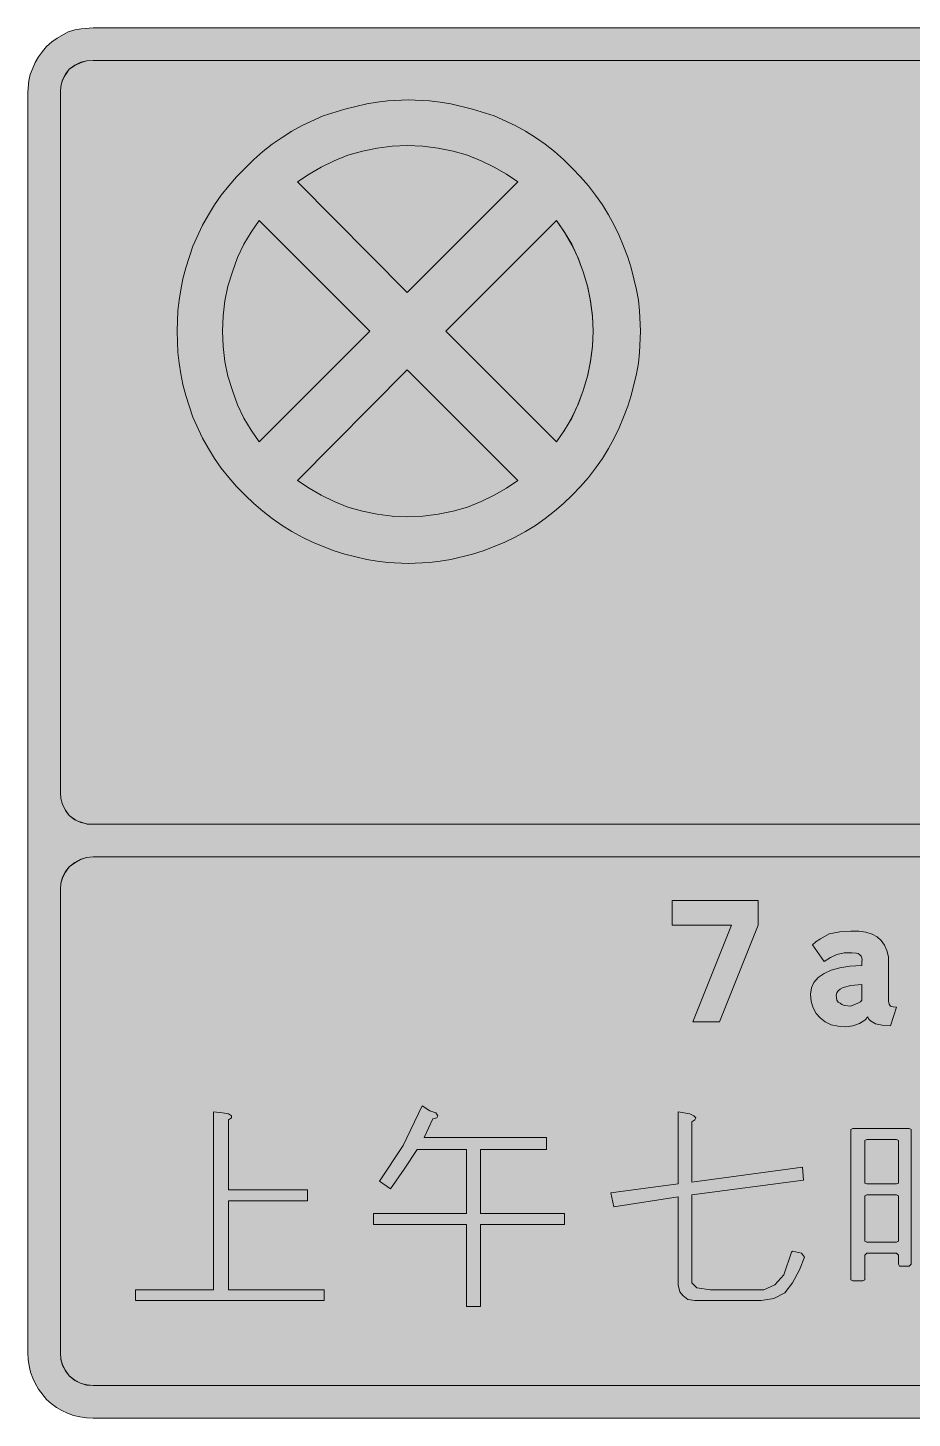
# Model space of a CAD drawing. Header units: metres. Extents: x 74 to 496, y 9 to 263.
# Drawn here: x 73.6 to 234.7, y 9.4 to 262.6 of the extents above; entities that cross this region are included whole.
import ezdxf

# ---------------------------------------------------------------- set-up
doc = ezdxf.new("R2010")
doc.units = ezdxf.units.M
for name, color, linetype, true_color in [('FILL_BLACK_000000', 7, 'Continuous', 0x000000), ('FILL_PINK_E1E1E1', 7, 'Continuous', 0xe1e1e1), ('FILL_WHITE_FFFFFF', 7, 'Continuous', 0xffffff), ('FILL_YELLOW_FFFF00', 7, 'Continuous', 0xffff00)]:
    doc.layers.add(name, color=color, linetype=linetype, true_color=true_color)

msp = doc.modelspace()

# ---------------------------------------------------------------- hatches: boundary and pattern name
at = {"layer": 'FILL_BLACK_000000', "true_color": 0x000000}
h = msp.add_hatch(color=7, dxfattribs=at)
h.dxf.hatch_style = 1
h.paths.add_polyline_path([(74.52, 255.24), (74.99, 256.31), (75.58, 257.35), (76.27, 258.33), (77.04, 259.2), (77.99, 260.05), (78.95, 260.75), (81, 261.9), (82.18, 262.24), (83.32, 262.46), (85.5, 262.62), (484.02, 262.62), (486.11, 262.46), (487.23, 262.24), (488.34, 261.9), (490.39, 260.75), (491.35, 260.05), (492.3, 259.2), (493.08, 258.33), (493.78, 257.35), (495, 255.24), (495.34, 254.13), (495.56, 253.01), (495.72, 250.92), (495.72, 21.24), (495.66, 20.04), (495.49, 18.88), (495.21, 17.76), (494.82, 16.67), (494.33, 15.63), (493.75, 14.63), (492.3, 12.78), (491.45, 12.01), (490.53, 11.33), (489.54, 10.75), (488.5, 10.26), (487.42, 9.87), (486.3, 9.59), (485.17, 9.42), (484.02, 9.36), (85.5, 9.36), (84.29, 9.42), (83.11, 9.59), (81.97, 9.87), (80.86, 10.26), (79.81, 10.75), (78.82, 11.33), (77.89, 12.01), (77.04, 12.78), (75.59, 14.63), (75.01, 15.63), (74.52, 16.67), (74.13, 17.76), (73.85, 18.88), (73.68, 20.04), (73.62, 21.24), (73.62, 250.92), (73.8, 253.01), (74.08, 254.13), (74.52, 255.24)])
h.paths.add_polyline_path([(486.09, 117.88), (487.16, 118.38), (488.16, 119.16), (488.87, 120.14), (489.37, 121.16), (489.68, 122.22), (489.78, 123.3), (489.78, 250.92), (489.78, 250.99), (489.78, 251.1), (489.78, 251.46), (489.78, 252), (489.42, 253.08), (488.86, 254.14), (488.16, 255.06), (487.16, 255.84), (486.09, 256.34), (485.02, 256.6), (484.02, 256.68), (85.5, 256.68), (84.32, 256.58), (83.2, 256.27), (82.16, 255.77), (81.18, 255.06), (80.47, 254.16), (79.96, 253.12), (79.66, 252.02), (79.56, 250.92), (79.56, 123.3), (79.66, 122.22), (79.96, 121.16), (80.47, 120.14), (81.18, 119.16), (82.18, 118.38), (83.27, 117.88), (84.39, 117.62), (85.5, 117.54), (484.02, 117.54), (485.02, 117.62), (486.09, 117.88)], flags=16)
h.paths.add_polyline_path([(84.32, 111.47), (83.2, 111.1), (82.16, 110.54), (81.18, 109.8), (80.47, 108.93), (79.96, 107.93), (79.66, 106.84), (79.56, 105.66), (79.56, 21.24), (79.66, 20.06), (79.96, 18.97), (80.47, 17.97), (81.18, 17.1), (82.16, 16.29), (83.2, 15.73), (84.32, 15.4), (85.5, 15.3), (484.02, 15.3), (485.12, 15.4), (486.22, 15.73), (487.26, 16.29), (488.16, 17.1), (488.87, 17.97), (489.37, 18.97), (489.68, 20.06), (489.78, 21.24), (489.78, 105.66), (489.68, 106.74), (489.37, 107.8), (488.87, 108.82), (488.16, 109.8), (487.17, 110.56), (486.69, 110.86), (486.18, 111.06), (485.03, 111.46), (484.02, 111.6), (85.5, 111.6), (84.32, 111.47)], flags=16)
h = msp.add_hatch(color=7, dxfattribs=at)
h.dxf.hatch_style = 1
h.paths.add_polyline_path([(182.91, 193.7), (182.16, 191.7), (181.36, 189.76), (180.44, 187.86), (179.42, 186), (178.29, 184.18), (177.06, 182.42), (175.73, 180.71), (174.31, 179.07), (172.8, 177.48), (171.21, 175.97), (169.57, 174.55), (167.86, 173.22), (166.1, 171.99), (164.28, 170.86), (162.42, 169.84), (160.52, 168.92), (158.58, 168.12), (156.58, 167.37), (154.62, 166.75), (150.66, 165.78), (148.74, 165.44), (146.79, 165.22), (142.92, 165.06), (139.21, 165.22), (137.28, 165.44), (135.36, 165.78), (131.4, 166.75), (129.44, 167.37), (127.44, 168.12), (125.5, 168.92), (123.6, 169.84), (121.74, 170.86), (119.93, 171.99), (118.16, 173.22), (116.45, 174.55), (114.81, 175.97), (113.22, 177.48), (111.66, 179.07), (110.21, 180.71), (108.87, 182.42), (107.64, 184.18), (106.51, 186), (105.47, 187.86), (103.68, 191.7), (102.4, 195.66), (101.88, 197.62), (101.52, 199.62), (101.18, 201.54), (100.96, 203.49), (100.8, 207.36), (100.96, 211.07), (101.18, 213), (101.52, 214.92), (101.88, 216.92), (102.4, 218.88), (103.68, 222.84), (105.47, 226.68), (106.51, 228.54), (107.64, 230.35), (108.87, 232.12), (110.21, 233.83), (111.66, 235.47), (113.22, 237.06), (114.81, 238.62), (116.45, 240.07), (118.16, 241.41), (119.93, 242.64), (121.74, 243.77), (123.6, 244.81), (127.44, 246.6), (131.4, 247.81), (135.36, 248.76), (137.28, 249.1), (139.21, 249.32), (142.92, 249.48), (146.79, 249.32), (148.74, 249.1), (150.66, 248.76), (154.62, 247.81), (158.58, 246.6), (162.42, 244.81), (164.28, 243.77), (166.1, 242.64), (167.86, 241.41), (169.57, 240.07), (171.21, 238.62), (172.8, 237.06), (174.31, 235.47), (175.73, 233.83), (177.06, 232.12), (178.29, 230.35), (179.42, 228.54), (180.44, 226.68), (181.36, 224.78), (182.16, 222.84), (182.91, 220.84), (183.53, 218.88), (184.5, 214.92), (184.84, 213), (185.06, 211.07), (185.22, 207.36), (185.06, 203.49), (184.84, 201.54), (184.5, 199.62), (183.53, 195.66), (182.91, 193.7)])
h.paths.add_polyline_path([(156.22, 238.39), (153.72, 239.4), (151.09, 240.14), (148.37, 240.7), (145.57, 241.07), (142.74, 241.2), (140.01, 241.07), (137.27, 240.7), (134.56, 240.14), (131.94, 239.4), (129.44, 238.39), (127.08, 237.24), (124.85, 235.96), (122.76, 234.54), (142.74, 214.38), (162.9, 234.54), (160.81, 235.96), (158.58, 237.24), (156.22, 238.39)], flags=16)
h.paths.add_polyline_path([(110.88, 218.16), (110.07, 215.56), (109.51, 212.89), (109.18, 210.16), (109.08, 207.36), (109.18, 204.56), (109.51, 201.82), (110.07, 199.16), (110.88, 196.56), (111.82, 193.96), (112.97, 191.54), (114.3, 189.3), (115.74, 187.2), (135.9, 207.36), (115.74, 227.52), (114.3, 225.42), (112.97, 223.18), (111.82, 220.76), (110.88, 218.16)], flags=16)
h.paths.add_polyline_path([(171.45, 189.42), (172.78, 191.77), (173.93, 194.21), (174.87, 196.74), (175.61, 199.34), (176.15, 201.98), (176.47, 204.66), (176.58, 207.36), (176.47, 210.06), (176.15, 212.74), (175.61, 215.38), (174.87, 217.98), (173.93, 220.51), (172.78, 222.95), (171.45, 225.3), (169.92, 227.52), (149.76, 207.36), (169.92, 187.2), (171.45, 189.42)], flags=16)
h.paths.add_polyline_path([(122.76, 180.18), (124.85, 178.76), (127.08, 177.48), (129.44, 176.33), (131.94, 175.32), (134.56, 174.58), (137.27, 174.01), (140.01, 173.65), (142.74, 173.52), (145.57, 173.65), (148.37, 174.01), (151.09, 174.58), (153.72, 175.32), (156.22, 176.33), (158.58, 177.48), (160.81, 178.76), (162.9, 180.18), (142.74, 200.34), (122.76, 180.18)], flags=16)
h = msp.add_hatch(color=7, dxfattribs=at)
h.dxf.hatch_style = 1
h.paths.add_polyline_path([(199.62, 81.54), (194.76, 81.54), (201.78, 99.18), (190.98, 99.18), (190.98, 103.68), (206.64, 103.68), (206.64, 99.18), (199.62, 81.54)])
h = msp.add_hatch(color=7, dxfattribs=at)
h.dxf.hatch_style = 1
h.paths.add_polyline_path([(219.98, 81.04), (218.89, 81.55), (217.98, 82.26), (217.24, 83.06), (216.67, 84.08), (216.31, 85.27), (216.18, 86.58), (216.35, 87.73), (216.83, 88.74), (217.62, 89.62), (218.7, 90.36), (219.95, 90.96), (221.51, 91.42), (223.38, 91.7), (225.54, 91.8), (225.54, 92.52), (225.61, 92.88), (225.54, 93.24), (225.43, 93.51), (225.18, 93.78), (224.9, 93.99), (224.59, 94.09), (223.74, 94.14), (222.32, 94.11), (221.02, 93.8), (219.82, 93.25), (218.7, 92.52), (216.54, 95.58), (217.25, 96.19), (218, 96.7), (219.6, 97.56), (221.51, 97.96), (223.56, 98.1), (225.02, 98.08), (226.3, 97.9), (227.4, 97.55), (228.33, 97.04), (229.09, 96.37), (229.69, 95.54), (230.12, 94.56), (230.4, 93.42), (230.4, 85.32), (230.51, 84.8), (230.76, 84.42), (231.23, 84.26), (231.84, 84.24), (230.76, 80.82), (229.27, 80.93), (228.06, 81.18), (227.14, 81.74), (226.82, 82.07), (226.62, 82.44), (226.08, 81.85), (225.11, 81.27), (223.91, 80.82), (222.66, 80.64), (221.25, 80.74), (219.98, 81.04)])
h.paths.add_polyline_path([(222.12, 87.79), (221.61, 87.53), (221.24, 87.22), (220.99, 86.84), (220.86, 86.4), (221.02, 85.48), (221.24, 85.16), (221.58, 84.96), (221.91, 84.72), (222.37, 84.55), (223.56, 84.42), (224.82, 84.96), (225.31, 85.23), (225.54, 85.5), (225.54, 88.38), (223.54, 88.17), (222.12, 87.79)], flags=16)
h = msp.add_hatch(color=7, dxfattribs=at)
h.dxf.hatch_style = 1
h.paths.add_polyline_path([(136.62, 44.64), (136.62, 46.62), (153.54, 46.62), (153.54, 58.32), (144.54, 58.32), (142.2, 54.72), (139.68, 51.12), (137.7, 52.56), (142.02, 59.04), (145.44, 66.24), (146.88, 65.34), (147.96, 64.98), (148.32, 64.44), (148.14, 64.08), (147.42, 63.9), (145.8, 60.48), (168.12, 60.48), (168.12, 58.32), (156.06, 58.32), (156.06, 46.62), (171.36, 46.62), (171.36, 44.64), (156.06, 44.64), (156.06, 29.7), (153.54, 29.7), (153.54, 44.64), (136.62, 44.64)])
h = msp.add_hatch(color=7, dxfattribs=at)
h.dxf.hatch_style = 1
h.paths.add_polyline_path([(93.24, 32.76), (107.46, 32.76), (107.46, 65.16), (109.08, 64.98), (110.16, 64.8), (110.7, 64.44), (110.7, 64.08), (110.16, 63.72), (110.16, 50.94), (124.56, 50.94), (124.56, 48.96), (110.16, 48.96), (110.16, 32.76), (127.62, 32.76), (127.62, 30.78), (93.24, 30.78), (93.24, 32.76)])
h = msp.add_hatch(color=7, dxfattribs=at)
h.dxf.hatch_style = 1
h.paths.add_polyline_path([(193.86, 30.96), (192.96, 31.68), (192.42, 32.4), (192.06, 33.66), (192.06, 49.68), (180.36, 47.88), (179.82, 50.4), (192.06, 52.02), (192.06, 65.16), (194.22, 64.8), (194.94, 64.44), (195.3, 64.08), (195.12, 63.72), (194.58, 63.36), (194.58, 52.38), (214.74, 55.08), (214.92, 52.74), (194.58, 50.04), (194.58, 34.02), (195.48, 33.12), (198, 32.76), (207.72, 32.76), (209.7, 33.66), (211.32, 35.46), (212.76, 39.6), (212.94, 39.78), (214.56, 39.42), (215.1, 38.7), (214.2, 36.36), (212.94, 34.02), (211.5, 32.22), (209.52, 31.14), (207.18, 30.78), (195.12, 30.78), (193.86, 30.96)])
h = msp.add_hatch(color=7, dxfattribs=at)
h.dxf.hatch_style = 1
h.paths.add_polyline_path([(232.38, 37.08), (232.2, 37.44), (232.2, 39.06), (231.84, 39.42), (226.44, 39.42), (226.08, 39.06), (226.08, 34.56), (225.72, 34.38), (223.92, 34.38), (223.56, 34.56), (223.56, 61.92), (223.92, 62.1), (234.18, 62.1), (234.54, 61.92), (234.54, 37.44), (234.18, 37.08), (232.38, 37.08)])
h.paths.add_polyline_path([(232.2, 49.86), (231.84, 50.04), (226.44, 50.04), (226.08, 49.86), (226.08, 41.58), (226.44, 41.4), (231.84, 41.4), (232.2, 41.58), (232.2, 49.86)], flags=16)
h.paths.add_polyline_path([(232.2, 52.2), (232.2, 59.94), (231.84, 60.12), (226.44, 60.12), (226.08, 59.94), (226.08, 52.2), (226.44, 52.02), (231.84, 52.02), (232.2, 52.2)], flags=16)
at = {"layer": 'FILL_PINK_E1E1E1', "true_color": 0xe1e1e1}
h = msp.add_hatch(color=7, dxfattribs=at)
h.dxf.hatch_style = 1
h.paths.add_polyline_path([(124.85, 235.96), (127.08, 237.24), (129.44, 238.39), (131.94, 239.4), (134.56, 240.14), (137.27, 240.7), (140.01, 241.07), (142.74, 241.2), (145.57, 241.07), (148.37, 240.7), (151.09, 240.14), (153.72, 239.4), (156.22, 238.39), (158.58, 237.24), (160.81, 235.96), (162.9, 234.54), (142.74, 214.38), (122.76, 234.54), (124.85, 235.96)])
h = msp.add_hatch(color=7, dxfattribs=at)
h.dxf.hatch_style = 1
h.paths.add_polyline_path([(135.9, 207.36), (115.74, 187.2), (114.3, 189.3), (112.97, 191.54), (111.82, 193.96), (110.88, 196.56), (110.07, 199.16), (109.51, 201.82), (109.18, 204.56), (109.08, 207.36), (109.18, 210.16), (109.51, 212.89), (110.07, 215.56), (110.88, 218.16), (111.82, 220.76), (112.97, 223.18), (114.3, 225.42), (115.74, 227.52), (135.9, 207.36)])
h = msp.add_hatch(color=7, dxfattribs=at)
h.dxf.hatch_style = 1
h.paths.add_polyline_path([(149.76, 207.36), (169.92, 227.52), (171.36, 225.42), (172.69, 223.18), (173.84, 220.76), (174.78, 218.16), (175.59, 215.56), (176.15, 212.89), (176.48, 210.16), (176.58, 207.36), (176.48, 204.56), (176.15, 201.82), (175.59, 199.16), (174.78, 196.56), (173.84, 193.96), (172.69, 191.54), (171.36, 189.3), (169.92, 187.2), (149.76, 207.36)])
h = msp.add_hatch(color=7, dxfattribs=at)
h.dxf.hatch_style = 1
h.paths.add_polyline_path([(160.81, 178.76), (158.58, 177.48), (156.22, 176.33), (153.72, 175.32), (151.09, 174.58), (148.36, 174.01), (145.57, 173.65), (142.74, 173.52), (140.01, 173.65), (137.27, 174.01), (134.56, 174.58), (131.94, 175.32), (129.44, 176.33), (127.08, 177.48), (124.85, 178.76), (122.76, 180.18), (142.74, 200.34), (162.9, 180.18), (160.81, 178.76)])
at = {"layer": 'FILL_WHITE_FFFFFF', "true_color": 0xffffff}
h = msp.add_hatch(color=7, dxfattribs=at)
h.dxf.hatch_style = 1
h.paths.add_polyline_path([(485.02, 111.5), (486.09, 111.17), (487.16, 110.61), (488.16, 109.8), (488.87, 108.82), (489.38, 107.8), (489.68, 106.74), (489.78, 105.66), (489.78, 21.24), (489.68, 20.14), (489.38, 19.03), (488.87, 18), (488.16, 17.1), (487.16, 16.29), (486.09, 15.73), (485.02, 15.4), (484.02, 15.3), (85.5, 15.3), (84.42, 15.41), (83.34, 15.66), (82.19, 16.24), (81.18, 17.1), (80.48, 18.02), (79.92, 19.08), (79.61, 20.16), (79.56, 21.24), (79.56, 105.66), (79.66, 106.74), (79.97, 107.8), (80.47, 108.82), (81.18, 109.8), (82.18, 110.61), (83.27, 111.17), (84.39, 111.5), (85.5, 111.6), (484.02, 111.6), (485.02, 111.5)])
at = {"layer": 'FILL_YELLOW_FFFF00', "true_color": 0xffff00}
h = msp.add_hatch(color=7, dxfattribs=at)
h.dxf.hatch_style = 1
h.paths.add_polyline_path([(79.66, 252), (79.97, 253.06), (80.47, 254.08), (81.18, 255.06), (82.18, 255.84), (83.27, 256.34), (84.39, 256.6), (85.5, 256.68), (484.02, 256.68), (485.03, 256.63), (485.61, 256.53), (486.18, 256.32), (486.69, 256.12), (487.17, 255.82), (488.16, 255.06), (488.86, 254.14), (489.42, 253.08), (489.74, 252), (489.78, 250.92), (489.78, 123.3), (489.74, 122.22), (489.42, 121.14), (488.86, 120.08), (488.16, 119.16), (487.17, 118.39), (486.69, 118.1), (486.18, 117.9), (485.61, 117.69), (485.03, 117.58), (484.02, 117.54), (85.5, 117.54), (84.42, 117.58), (83.34, 117.9), (82.72, 118.1), (82.19, 118.39), (81.18, 119.16), (80.48, 120.08), (79.92, 121.14), (79.61, 122.22), (79.56, 123.3), (79.56, 250.92), (79.66, 252)])

# ---------------------------------------------------------------- linework, layer by layer
at = {"layer": 'FILL_BLACK_000000', "lineweight": 0, "true_color": 0x000000}
for points in [[(484.02, 9.36), (85.5, 9.36), (84.29, 9.42), (83.11, 9.59), (81.97, 9.87), (80.86, 10.26), (79.81, 10.75), (78.82, 11.33), (77.89, 12.01), (77.04, 12.78), (75.59, 14.63), (75.01, 15.63), (74.52, 16.67), (74.13, 17.76), (73.85, 18.88), (73.68, 20.04), (73.62, 21.24), (73.62, 250.92), (73.8, 253.01), (74.08, 254.13), (74.52, 255.24), (74.99, 256.31), (75.58, 257.35), (76.27, 258.33), (77.04, 259.2), (77.99, 260.05), (78.95, 260.75), (81, 261.9), (82.18, 262.24), (83.32, 262.46), (85.5, 262.62), (484.02, 262.62)], [(484.02, 256.68), (85.5, 256.68), (84.32, 256.58), (83.2, 256.27), (82.16, 255.77), (81.18, 255.06), (80.47, 254.16), (79.96, 253.12), (79.66, 252.02), (79.56, 250.92), (79.56, 123.3), (79.66, 122.22), (79.96, 121.16), (80.47, 120.14), (81.18, 119.16), (82.18, 118.38), (83.27, 117.88), (84.39, 117.62), (85.5, 117.54), (484.02, 117.54)], [(484.02, 111.6), (85.5, 111.6), (84.32, 111.47), (83.2, 111.1), (82.16, 110.54), (81.18, 109.8), (80.47, 108.93), (79.96, 107.93), (79.66, 106.84), (79.56, 105.66), (79.56, 21.24), (79.66, 20.06), (79.96, 18.97), (80.47, 17.97), (81.18, 17.1), (82.16, 16.29), (83.2, 15.73), (84.32, 15.4), (85.5, 15.3), (484.02, 15.3)]]:
    msp.add_lwpolyline(points, dxfattribs=at)
for points in [[(182.91, 193.7), (182.16, 191.7), (181.36, 189.76), (180.44, 187.86), (179.42, 186), (178.29, 184.18), (177.06, 182.42), (175.73, 180.71), (174.31, 179.07), (172.8, 177.48), (171.21, 175.97), (169.57, 174.55), (167.86, 173.22), (166.1, 171.99), (164.28, 170.86), (162.42, 169.84), (160.52, 168.92), (158.58, 168.12), (156.58, 167.37), (154.62, 166.75), (150.66, 165.78), (148.74, 165.44), (146.79, 165.22), (142.92, 165.06), (139.21, 165.22), (137.28, 165.44), (135.36, 165.78), (131.4, 166.75), (129.44, 167.37), (127.44, 168.12), (125.5, 168.92), (123.6, 169.84), (121.74, 170.86), (119.93, 171.99), (118.16, 173.22), (116.45, 174.55), (114.81, 175.97), (113.22, 177.48), (111.66, 179.07), (110.21, 180.71), (108.87, 182.42), (107.64, 184.18), (106.51, 186), (105.47, 187.86), (103.68, 191.7), (102.4, 195.66), (101.88, 197.62), (101.52, 199.62), (101.18, 201.54), (100.96, 203.49), (100.8, 207.36), (100.96, 211.07), (101.18, 213), (101.52, 214.92), (101.88, 216.92), (102.4, 218.88), (103.68, 222.84), (105.47, 226.68), (106.51, 228.54), (107.64, 230.35), (108.87, 232.12), (110.21, 233.83), (111.66, 235.47), (113.22, 237.06), (114.81, 238.62), (116.45, 240.07), (118.16, 241.41), (119.93, 242.64), (121.74, 243.77), (123.6, 244.81), (127.44, 246.6), (131.4, 247.81), (135.36, 248.76), (137.28, 249.1), (139.21, 249.32), (142.92, 249.48), (146.79, 249.32), (148.74, 249.1), (150.66, 248.76), (154.62, 247.81), (158.58, 246.6), (162.42, 244.81), (164.28, 243.77), (166.1, 242.64), (167.86, 241.41), (169.57, 240.07), (171.21, 238.62), (172.8, 237.06), (174.31, 235.47), (175.73, 233.83), (177.06, 232.12), (178.29, 230.35), (179.42, 228.54), (180.44, 226.68), (181.36, 224.78), (182.16, 222.84), (182.91, 220.84), (183.53, 218.88), (184.5, 214.92), (184.84, 213), (185.06, 211.07), (185.22, 207.36), (185.06, 203.49), (184.84, 201.54), (184.5, 199.62), (183.53, 195.66)], [(156.22, 238.39), (153.72, 239.4), (151.09, 240.14), (148.37, 240.7), (145.57, 241.07), (142.74, 241.2), (140.01, 241.07), (137.27, 240.7), (134.56, 240.14), (131.94, 239.4), (129.44, 238.39), (127.08, 237.24), (124.85, 235.96), (122.76, 234.54), (142.74, 214.38), (162.9, 234.54), (160.81, 235.96), (158.58, 237.24)], [(110.88, 218.16), (110.07, 215.56), (109.51, 212.89), (109.18, 210.16), (109.08, 207.36), (109.18, 204.56), (109.51, 201.82), (110.07, 199.16), (110.88, 196.56), (111.82, 193.96), (112.97, 191.54), (114.3, 189.3), (115.74, 187.2), (135.9, 207.36), (115.74, 227.52), (114.3, 225.42), (112.97, 223.18), (111.82, 220.76)], [(171.45, 189.42), (172.78, 191.77), (173.93, 194.21), (174.87, 196.74), (175.61, 199.34), (176.15, 201.98), (176.47, 204.66), (176.58, 207.36), (176.47, 210.06), (176.15, 212.74), (175.61, 215.38), (174.87, 217.98), (173.93, 220.51), (172.78, 222.95), (171.45, 225.3), (169.92, 227.52), (149.76, 207.36), (169.92, 187.2)], [(122.76, 180.18), (124.85, 178.76), (127.08, 177.48), (129.44, 176.33), (131.94, 175.32), (134.56, 174.58), (137.27, 174.01), (140.01, 173.65), (142.74, 173.52), (145.57, 173.65), (148.37, 174.01), (151.09, 174.58), (153.72, 175.32), (156.22, 176.33), (158.58, 177.48), (160.81, 178.76), (162.9, 180.18), (142.74, 200.34)], [(199.62, 81.54), (194.76, 81.54), (201.78, 99.18), (190.98, 99.18), (190.98, 103.68), (206.64, 103.68), (206.64, 99.18)], [(219.98, 81.04), (218.89, 81.55), (217.98, 82.26), (217.24, 83.06), (216.67, 84.08), (216.31, 85.27), (216.18, 86.58), (216.35, 87.73), (216.83, 88.74), (217.62, 89.62), (218.7, 90.36), (219.95, 90.96), (221.51, 91.42), (223.38, 91.7), (225.54, 91.8), (225.54, 92.52), (225.61, 92.88), (225.54, 93.24), (225.43, 93.51), (225.18, 93.78), (224.9, 93.99), (224.59, 94.09), (223.74, 94.14), (222.32, 94.11), (221.02, 93.8), (219.82, 93.25), (218.7, 92.52), (216.54, 95.58), (217.25, 96.19), (218, 96.7), (219.6, 97.56), (221.51, 97.96), (223.56, 98.1), (225.02, 98.08), (226.3, 97.9), (227.4, 97.55), (228.33, 97.04), (229.09, 96.37), (229.69, 95.54), (230.12, 94.56), (230.4, 93.42), (230.4, 85.32), (230.51, 84.8), (230.76, 84.42), (231.23, 84.26), (231.84, 84.24), (230.76, 80.82), (229.27, 80.93), (228.06, 81.18), (227.14, 81.74), (226.82, 82.07), (226.62, 82.44), (226.08, 81.85), (225.11, 81.27), (223.91, 80.82), (222.66, 80.64), (221.25, 80.74)], [(222.12, 87.79), (221.61, 87.53), (221.24, 87.22), (220.99, 86.84), (220.86, 86.4), (221.02, 85.48), (221.24, 85.16), (221.58, 84.96), (221.91, 84.72), (222.37, 84.55), (223.56, 84.42), (224.82, 84.96), (225.31, 85.23), (225.54, 85.5), (225.54, 88.38), (223.54, 88.17)], [(136.62, 44.64), (136.62, 46.62), (153.54, 46.62), (153.54, 58.32), (144.54, 58.32), (142.2, 54.72), (139.68, 51.12), (137.7, 52.56), (142.02, 59.04), (145.44, 66.24), (146.88, 65.34), (147.96, 64.98), (148.32, 64.44), (148.14, 64.08), (147.42, 63.9), (145.8, 60.48), (168.12, 60.48), (168.12, 58.32), (156.06, 58.32), (156.06, 46.62), (171.36, 46.62), (171.36, 44.64), (156.06, 44.64), (156.06, 29.7), (153.54, 29.7), (153.54, 44.64)], [(93.24, 32.76), (107.46, 32.76), (107.46, 65.16), (109.08, 64.98), (110.16, 64.8), (110.7, 64.44), (110.7, 64.08), (110.16, 63.72), (110.16, 50.94), (124.56, 50.94), (124.56, 48.96), (110.16, 48.96), (110.16, 32.76), (127.62, 32.76), (127.62, 30.78), (93.24, 30.78)], [(193.86, 30.96), (192.96, 31.68), (192.42, 32.4), (192.06, 33.66), (192.06, 49.68), (180.36, 47.88), (179.82, 50.4), (192.06, 52.02), (192.06, 65.16), (194.22, 64.8), (194.94, 64.44), (195.3, 64.08), (195.12, 63.72), (194.58, 63.36), (194.58, 52.38), (214.74, 55.08), (214.92, 52.74), (194.58, 50.04), (194.58, 34.02), (195.48, 33.12), (198, 32.76), (207.72, 32.76), (209.7, 33.66), (211.32, 35.46), (212.76, 39.6), (212.94, 39.78), (214.56, 39.42), (215.1, 38.7), (214.2, 36.36), (212.94, 34.02), (211.5, 32.22), (209.52, 31.14), (207.18, 30.78), (195.12, 30.78)], [(232.38, 37.08), (232.2, 37.44), (232.2, 39.06), (231.84, 39.42), (226.44, 39.42), (226.08, 39.06), (226.08, 34.56), (225.72, 34.38), (223.92, 34.38), (223.56, 34.56), (223.56, 61.92), (223.92, 62.1), (234.18, 62.1), (234.54, 61.92), (234.54, 37.44), (234.18, 37.08)], [(232.2, 52.2), (232.2, 59.94), (231.84, 60.12), (226.44, 60.12), (226.08, 59.94), (226.08, 52.2), (226.44, 52.02), (231.84, 52.02)], [(232.2, 49.86), (231.84, 50.04), (226.44, 50.04), (226.08, 49.86), (226.08, 41.58), (226.44, 41.4), (231.84, 41.4), (232.2, 41.58)]]:
    msp.add_lwpolyline(points, close=True, dxfattribs=at)
at = {"layer": 'FILL_PINK_E1E1E1', "lineweight": 0, "true_color": 0xe1e1e1}
for points in [[(124.85, 235.96), (127.08, 237.24), (129.44, 238.39), (131.94, 239.4), (134.56, 240.14), (137.27, 240.7), (140.01, 241.07), (142.74, 241.2), (145.57, 241.07), (148.37, 240.7), (151.09, 240.14), (153.72, 239.4), (156.22, 238.39), (158.58, 237.24), (160.81, 235.96), (162.9, 234.54), (142.74, 214.38), (122.76, 234.54)], [(135.9, 207.36), (115.74, 187.2), (114.3, 189.3), (112.97, 191.54), (111.82, 193.96), (110.88, 196.56), (110.07, 199.16), (109.51, 201.82), (109.18, 204.56), (109.08, 207.36), (109.18, 210.16), (109.51, 212.89), (110.07, 215.56), (110.88, 218.16), (111.82, 220.76), (112.97, 223.18), (114.3, 225.42), (115.74, 227.52)], [(149.76, 207.36), (169.92, 227.52), (171.36, 225.42), (172.69, 223.18), (173.84, 220.76), (174.78, 218.16), (175.59, 215.56), (176.15, 212.89), (176.48, 210.16), (176.58, 207.36), (176.48, 204.56), (176.15, 201.82), (175.59, 199.16), (174.78, 196.56), (173.84, 193.96), (172.69, 191.54), (171.36, 189.3), (169.92, 187.2)], [(160.81, 178.76), (158.58, 177.48), (156.22, 176.33), (153.72, 175.32), (151.09, 174.58), (148.36, 174.01), (145.57, 173.65), (142.74, 173.52), (140.01, 173.65), (137.27, 174.01), (134.56, 174.58), (131.94, 175.32), (129.44, 176.33), (127.08, 177.48), (124.85, 178.76), (122.76, 180.18), (142.74, 200.34), (162.9, 180.18)]]:
    msp.add_lwpolyline(points, close=True, dxfattribs=at)
at = {"layer": 'FILL_WHITE_FFFFFF', "lineweight": 0, "true_color": 0xffffff}
msp.add_lwpolyline([(484.02, 15.3), (85.5, 15.3), (84.42, 15.41), (83.34, 15.66), (82.19, 16.24), (81.18, 17.1), (80.48, 18.02), (79.92, 19.08), (79.61, 20.16), (79.56, 21.24), (79.56, 105.66), (79.66, 106.74), (79.97, 107.8), (80.47, 108.82), (81.18, 109.8), (82.18, 110.61), (83.27, 111.17), (84.39, 111.5), (85.5, 111.6), (484.02, 111.6)], dxfattribs=at)
at = {"layer": 'FILL_YELLOW_FFFF00', "lineweight": 0, "true_color": 0xffff00}
msp.add_lwpolyline([(484.02, 117.54), (85.5, 117.54), (84.42, 117.58), (83.34, 117.9), (82.72, 118.1), (82.19, 118.39), (81.18, 119.16), (80.48, 120.08), (79.92, 121.14), (79.61, 122.22), (79.56, 123.3), (79.56, 250.92), (79.66, 252), (79.97, 253.06), (80.47, 254.08), (81.18, 255.06), (82.18, 255.84), (83.27, 256.34), (84.39, 256.6), (85.5, 256.68), (484.02, 256.68)], dxfattribs=at)

doc.saveas('drawing.dxf')
